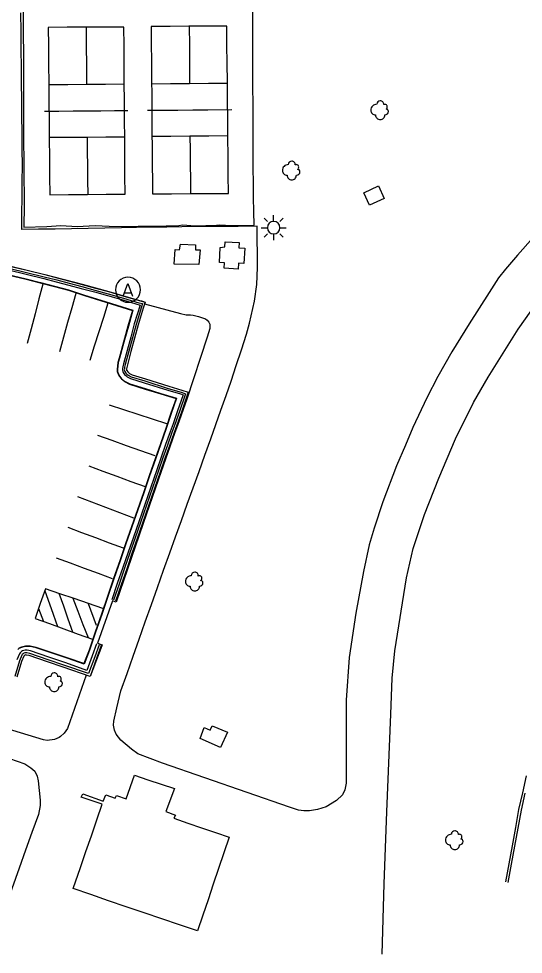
# Model space of a CAD drawing. Header units: feet. Extents: x 3174203 to 3175581, y 1715832 to 1717426.
# Drawn here: x 3174560.9 to 3174693.1, y 1715833.2 to 1716078.7 of the extents above; entities that cross this region are included whole.
import ezdxf

# ---------------------------------------------------------------- set-up
doc = ezdxf.new("R2010")
doc.units = ezdxf.units.FT
doc.header["$MEASUREMENT"] = 0
for name, color, linetype, lineweight in [('BACK_OF_CURB', 5, 'Continuous', 30), ('BOTTOM_OF_CURB', 3, 'Continuous', 30), ('BUILDING', 1, 'Continuous', 30), ('DRAINAGE_PIT', 1, 'Continuous', 30), ('EDGE_OF_GRASS', 62, 'Continuous', 30), ('FOOT_PATH', 2, 'Continuous', 30), ('GUTTER', 30, 'Continuous', 30), ('LIGHT_POLE', 5, 'Continuous', 30), ('MISCE_SYMBOL', 6, 'Continuous', 30), ('SHRUB', 14, 'Continuous', 30), ('TOP_OF_CURB', 1, 'Continuous', 30)]:
    doc.layers.add(name, color=color, linetype=linetype, lineweight=lineweight)
for name, color, linetype, lineweight, true_color in [('FENCE', 201, 'Continuous', 30, 0xe39cff), ('MISCELLANEOUS', 225, 'Continuous', 30, 0x9c5f7c), ('PARKING_PAINT_STRIPE', 254, 'Continuous', 30, 0xffbaf6), ('PAVED_PARKING', 191, 'Continuous', 30, 0xbaa8ff), ('TENNIS_COURT', 254, 'Continuous', 30, 0xceffb5)]:
    doc.layers.add(name, color=color, linetype=linetype, lineweight=lineweight, true_color=true_color)

# ---------------------------------------------------------------- blocks, each defined once
blk = doc.blocks.new('SYM205')
at = {"lineweight": -2}
for p, q in [((-0.25, 0.25), (-0.375, 0.375)), ((0, 0.25), (0, 0.5)), ((0.25, 0.25), (0.375, 0.375)), ((0.25, 0), (0.5, 0)), ((-0.25, -0.25), (-0.375, -0.375)), ((0, -0.25), (0, -0.5)), ((0.25, -0.25), (0.375, -0.375))]:
    blk.add_line(p, q, dxfattribs=at)
at = {"lineweight": -2, "flags": 128}
blk.add_lwpolyline([(-0.5, 0), (-0.25, 0, 1), (0.25, 0, 1), (-0.25, 0)], format="xyb", dxfattribs=at)
blk = doc.blocks.new('SYM205_1')
at = {"layer": 'LIGHT_POLE', "ltscale": 0.25, "xscale": 26.246667, "yscale": 26.246667, "zscale": 26.246667}
blk.add_blockref('SYM205', (0, 0), dxfattribs=at)
blk = doc.blocks.new('SYM003')
at = {"layer": 'LIGHT_POLE', "ltscale": 0.25, "xscale": 0.5, "yscale": 0.5, "zscale": 0.5}
blk.add_blockref('SYM205_1', (0, 0), dxfattribs=at)
blk = doc.blocks.new('SYM213')
at = {"lineweight": -2}
blk.add_line((-0.125, -0.125), (0.125, -0.125), dxfattribs=at)
at = {"lineweight": -2, "flags": 128}
blk.add_lwpolyline([(0, -0.5, 1), (0, 0.5, 1), (0, -0.5)], format="xyb", dxfattribs=at)
blk.add_lwpolyline([(-0.1875, -0.25), (0, 0.25), (0.1875, -0.25)], dxfattribs=at)
blk = doc.blocks.new('SYM213_1')
at = {"layer": 'MISCE_SYMBOL', "ltscale": 0.25, "xscale": 26.246667, "yscale": 26.246667, "zscale": 26.246667}
blk.add_blockref('SYM213', (0, 0), dxfattribs=at)
blk = doc.blocks.new('SYM005')
at = {"layer": 'MISCE_SYMBOL', "ltscale": 0.25, "xscale": 0.5, "yscale": 0.5, "zscale": 0.5}
blk.add_blockref('SYM213_1', (0, 0), dxfattribs=at)
blk = doc.blocks.new('SYM231')
at = {"layer": 'SHRUB', "ltscale": 0.25}
for centre, radius, start, end in [((-3.391965, -0.296476), 6.151557904322032, 89.999957, 180.000043), ((0.298974, 5.855085), 3.69093474259322, 89.999957, 180.000043), ((0.29898, 5.855085), 3.690934742593219, 354.734283, 90.000043), ((5.220229, 3.394459), 2.460623161728813, 342.885514, 120.419776), ((6.45054, 2.164144), 1.230311580864407, 269.999957, 24.295265), ((6.450541, -1.526791), 2.460623161728813, 359.999957, 90.000043), ((-4.622277, -0.296484), 4.921246323457626, 179.999957, 270.000043), ((0.298973, -5.217734), 4.921246323457627, 179.999957, 270.000043), ((0.298981, -5.217734), 4.921246323457626, 269.999957, 4.3e-05), ((5.22023, -1.526796), 3.690934742593219, 269.999957, 4.3e-05)]:
    blk.add_arc(centre, radius, start, end, dxfattribs=at)
blk = doc.blocks.new('SYM006')
at = {"layer": 'SHRUB', "ltscale": 0.25, "xscale": 0.5, "yscale": 0.5, "zscale": 0.5}
blk.add_blockref('SYM231', (0, 0), dxfattribs=at)

msp = doc.modelspace()

# ---------------------------------------------------------------- linework, layer by layer
at = {"layer": 'BACK_OF_CURB'}
for points in [[(3174558.437661, 1716013.803325, 5241.46), (3174563.065003, 1716012.683761, 5241.445), (3174567.713406, 1716011.559101, 5241.392), (3174570.993103, 1716010.696103, 5241.339395), (3174574.262567, 1716009.835799, 5241.288227), (3174577.53729, 1716008.97411, 5241.243757), (3174580.995468, 1716008.026196, 5241.198101), (3174584.456314, 1716007.077551, 5241.159389), (3174588.470707, 1716005.910223, 5241.11589), (3174593.990155, 1716004.309385, 5241.050048), (3174593.53463, 1716002.771326, 5240.981), (3174592.212433, 1715998.328913, 5241.205), (3174591.26659, 1715994.841973, 5241.328), (3174590.317354, 1715991.342521, 5241.41), (3174589.369593, 1715987.848509, 5241.451678), (3174589.195855, 1715987.18001, 5241.461003), (3174589.151024, 1715986.821214, 5241.465), (3174589.141994, 1715986.568258, 5241.467), (3174589.155612, 1715986.493323, 5241.467), (3174589.197251, 1715986.405384, 5241.469), (3174589.444441, 1715986.029069, 5241.476), (3174589.628292, 1715985.836384, 5241.48), (3174589.896007, 1715985.635514, 5241.486), (3174590.591591, 1715985.287578, 5241.502), (3174594.085647, 1715984.204797, 5241.565113), (3174600.263669, 1715982.251283, 5241.681248), (3174603.676825, 1715981.249677, 5241.748541), (3174605.314161, 1715980.67619, 5241.844511), (3174603.532866, 1715975.457848, 5241.877187), (3174602.343699, 1715972.038275, 5241.933289), (3174601.566043, 1715969.897215, 5241.965591), (3174600.394943, 1715966.58718, 5242.014223), (3174599.222366, 1715963.27297, 5242.060274), (3174598.051225, 1715959.962822, 5242.102795), (3174596.484858, 1715955.41872, 5242.160492), (3174594.917087, 1715950.870545, 5242.213746), (3174593.348768, 1715946.320782, 5242.268678), (3174591.960562, 1715942.334487, 5242.319), (3174590.572909, 1715938.349779, 5242.398), (3174589.186196, 1715934.367769, 5242.433), (3174587.736983, 1715930.133093, 5242.445), (3174586.286844, 1715925.895713, 5242.225)], [(3174582.519221, 1715914.214298, 5242.256), (3174581.363923, 1715911.043324, 5242.443702), (3174579.5723, 1715906.138473, 5242.709163), (3174572.540848, 1715908.516243, 5242.69629), (3174568.400581, 1715909.948724, 5242.735985), (3174563.650754, 1715911.563694, 5242.780392), (3174562.946707, 1715911.721563, 5242.784867), (3174562.699062, 1715911.74165, 5242.784945), (3174562.66235, 1715911.732469, 5242.782956), (3174562.509798, 1715911.663098, 5242.78161), (3174562.385536, 1715911.58851, 5242.785), (3174562.232375, 1715911.449216, 5242.793599), (3174562.184169, 1715911.388129, 5242.8), (3174561.612159, 1715910.027454, 5242.897), (3174560.396748, 1715905.961751, 5242.983)]]:
    msp.add_polyline3d(points, dxfattribs=at)
at = {"layer": 'BOTTOM_OF_CURB'}
for points in [[(3174558.176996, 1716012.7731, 5241.03006), (3174562.815114, 1716011.650929, 5241.012), (3174567.453231, 1716010.528758, 5241.027), (3174570.722694, 1716009.668453, 5240.961), (3174573.992158, 1716008.808149, 5240.932), (3174577.261622, 1716007.947844, 5240.861), (3174580.714554, 1716007.001368, 5240.804), (3174584.167486, 1716006.054892, 5240.593), (3174588.173998, 1716004.889855, 5240.498), (3174592.695218, 1716003.562071, 5240.655245), (3174591.190256, 1715998.619615, 5240.855417), (3174590.241019, 1715995.120163, 5241.002), (3174589.291782, 1715991.62071, 5241.128), (3174588.342545, 1715988.121257, 5241.202), (3174588.149996, 1715987.380375, 5241.165), (3174588.09075, 1715986.906211, 5241.156), (3174588.075938, 1715986.491317, 5241.152765), (3174588.135184, 1715986.16533, 5241.153946), (3174588.268488, 1715985.883795, 5241.158805), (3174588.609153, 1715985.365177, 5241.169532), (3174588.920194, 1715985.039189, 5241.18), (3174589.334916, 1715984.728019, 5241.192898), (3174590.193984, 1715984.298308, 5241.212172), (3174593.768185, 1715983.19069, 5241.283429), (3174599.95384, 1715981.234762, 5241.406253), (3174603.286429, 1715980.256799, 5241.471575), (3174604.023689, 1715980.010522, 5241.555971), (3174602.529191, 1715975.806879, 5241.523477), (3174601.342419, 1715972.394193, 5241.554077), (3174600.565741, 1715970.255823, 5241.577063), (3174599.393163, 1715966.941613, 5241.61578), (3174598.220586, 1715963.627402, 5241.655), (3174597.048008, 1715960.313192, 5241.693823), (3174595.480237, 1715955.765017, 5241.75125), (3174593.912465, 1715951.216842, 5241.809342), (3174592.344694, 1715946.668667, 5241.864075), (3174590.957041, 1715942.683958, 5241.90925), (3174589.569388, 1715938.69925, 5241.955593), (3174588.181735, 1715934.714542, 5242.005121), (3174586.731596, 1715930.477162, 5242.061205), (3174585.281457, 1715926.239782, 5242.118)], [(3174581.311215, 1715914.654417, 5242.214), (3174580.155918, 1715911.483444, 5242.267594), (3174578.741755, 1715907.711057, 5242.327528), (3174577.104747, 1715908.297653, 5242.326561), (3174572.961229, 1715909.731259, 5242.347594), (3174568.81771, 1715911.164865, 5242.367878), (3174563.999342, 1715912.803139, 5242.386722), (3174563.140275, 1715912.995768, 5242.389), (3174562.592249, 1715913.040221, 5242.391109), (3174562.236773, 1715912.951315, 5242.396), (3174561.91092, 1715912.803139, 5242.403), (3174561.614689, 1715912.625327, 5242.413), (3174561.288836, 1715912.328975, 5242.426395), (3174561.066664, 1715912.04744, 5242.433516), (3174560.400146, 1715910.461953, 5242.462037)]]:
    msp.add_polyline3d(points, dxfattribs=at)
at = {"layer": 'BUILDING'}
msp.add_polyline3d([(3174577.06735, 1715855.98678, 5243.429), (3174578.49876, 1715860.140157, 5243.428), (3174579.93017, 1715864.293534, 5243.394), (3174581.36158, 1715868.44691, 5243.349), (3174582.79299, 1715872.600287, 5243.442), (3174577.272652, 1715874.425947, 5243.368), (3174577.693032, 1715875.317587, 5243.367756), (3174583.063467, 1715873.361522, 5243.378359), (3174583.741289, 1715875.056778, 5243.377093), (3174586.191876, 1715874.19611, 5243.373832), (3174586.504717, 1715874.848131, 5243.374129), (3174589.059585, 1715873.961382, 5243.396), (3174591.205478, 1715880.177591, 5243.253), (3174594.698868, 1715879.012646, 5243.245), (3174598.192258, 1715877.847701, 5243.235), (3174601.685648, 1715876.682756, 5243.25), (3174599.469691, 1715870.631997, 5243.457), (3174601.972419, 1715869.693086, 5243.353), (3174601.555297, 1715868.88458, 5243.35459), (3174605.186777, 1715867.639219, 5243.380433), (3174608.818257, 1715866.393858, 5243.405024), (3174612.449737, 1715865.148497, 5243.425), (3174616.081217, 1715863.903136, 5243.445672), (3174614.687198, 1715859.81019, 5243.475818), (3174613.293179, 1715855.717244, 5243.510147), (3174611.89916, 1715851.624298, 5243.542484), (3174610.505141, 1715847.531353, 5243.571188), (3174609.111121, 1715843.438407, 5243.596), (3174607.717102, 1715839.345461, 5243.628), (3174603.061033, 1715840.930572, 5244.193), (3174598.404965, 1715842.515682, 5244.113), (3174593.748896, 1715844.100793, 5244.024899), (3174589.092827, 1715845.685904, 5243.941734), (3174584.436758, 1715847.271015, 5243.865899), (3174579.780689, 1715848.856125, 5243.795), (3174575.12462, 1715850.441236, 5243.716)], close=True, dxfattribs=at)
at = {"layer": 'DRAINAGE_PIT'}
msp.add_3dface([(3174651.325417, 1716033.019582, 5237.791906), (3174655.196866, 1716034.817076, 5237.791906), (3174656.718199, 1716031.540425, 5237.791906), (3174652.84675, 1716029.74293, 5237.791906)], dxfattribs=at)
at = {"layer": 'EDGE_OF_GRASS'}
msp.add_polyline3d([(3174693.560261, 1715875.448941, 5241.342631), (3174692.564041, 1715871.052958, 5241.33576), (3174691.710473, 1715866.315506, 5241.324581), (3174690.854335, 1715861.563797, 5241.308741), (3174689.998198, 1715856.812089, 5241.296), (3174689.142061, 1715852.060381, 5241.285)], dxfattribs=at)
at = {"layer": 'FENCE'}
for points in [[(3174561.97537, 1716082.810362, 5242.24425), (3174562.018416, 1716078.508379, 5242.20225), (3174562.061461, 1716074.206396, 5242.159), (3174562.104507, 1716069.904413, 5242.114754), (3174562.108344, 1716065.19572, 5242.071313), (3174562.112181, 1716060.487027, 5242.03225), (3174562.116019, 1716055.778334, 5241.992), (3174562.119856, 1716051.069642, 5241.951), (3174562.123694, 1716046.360949, 5241.909942), (3174562.192327, 1716041.681494, 5241.872), (3174562.26096, 1716037.00204, 5241.836154), (3174562.329594, 1716032.322585, 5241.799123), (3174562.273387, 1716028.669088, 5241.768883), (3174562.217181, 1716025.015591, 5241.73447), (3174562.242719, 1716024.036228, 5241.723), (3174568.280868, 1716024.210811, 5241.633), (3174571.960473, 1716024.434361, 5241.613), (3174576.238293, 1716024.211276, 5241.603753), (3174580.886215, 1716024.434826, 5241.592533), (3174584.580717, 1716024.300696, 5241.57759), (3174588.275219, 1716024.166566, 5241.561048), (3174592.218783, 1716024.224317, 5241.538766), (3174596.162348, 1716024.282067, 5241.514848), (3174599.506766, 1716024.349132, 5241.495216), (3174602.851184, 1716024.416197, 5241.474744), (3174603.839719, 1716024.573025, 5241.469689), (3174607.111323, 1716024.382018, 5241.460441), (3174612.717985, 1716024.559794, 5241.44397), (3174613.535202, 1716024.627924, 5241.437741), (3174616.701918, 1716024.449084, 5241.41), (3174622.586573, 1716024.492197, 5241.428), (3174622.523881, 1716028.152521, 5241.448), (3174622.461188, 1716031.812845, 5241.490109), (3174622.398496, 1716035.47317, 5241.530833), (3174622.380262, 1716039.667414, 5241.570317), (3174622.362029, 1716043.861658, 5241.608516), (3174622.343795, 1716048.055903, 5241.646), (3174622.325562, 1716052.250147, 5241.684063), (3174622.307328, 1716056.444392, 5241.72475), (3174622.289095, 1716060.638636, 5241.767621), (3174622.27637, 1716064.82009, 5241.805767), (3174622.263645, 1716069.001543, 5241.839), (3174622.250921, 1716073.182997, 5241.869293), (3174622.2413, 1716077.602815, 5241.906), (3174622.231678, 1716082.022634, 5241.943554)], [(3174693.926204, 1715880.00261, 5241.229419), (3174692.926783, 1715875.5925, 5241.231639), (3174691.927362, 1715871.18239, 5241.234459), (3174691.071225, 1715866.430682, 5241.241), (3174690.215088, 1715861.678974, 5241.247381), (3174689.358951, 1715856.927265, 5241.250425), (3174688.502813, 1715852.175557, 5241.25)]]:
    msp.add_polyline3d(points, dxfattribs=at)
at = {"layer": 'FOOT_PATH'}
for points in [[(3174586.624292, 1715897.857223, 5242.968927), (3174587.687315, 1715902.358912, 5242.877832), (3174589.283483, 1715906.877332, 5242.702), (3174590.879652, 1715911.395751, 5242.499), (3174592.47582, 1715915.914171, 5242.414), (3174594.071989, 1715920.432591, 5242.409), (3174595.668157, 1715924.95101, 5242.522), (3174597.264325, 1715929.46943, 5242.593), (3174598.860494, 1715933.987849, 5242.535), (3174600.456662, 1715938.506269, 5242.468783), (3174601.99724, 1715942.782816, 5242.409709), (3174603.537819, 1715947.059364, 5242.351965), (3174605.078397, 1715951.335912, 5242.296288), (3174606.618976, 1715955.612459, 5242.236109), (3174608.159554, 1715959.889007, 5242.175375), (3174609.700133, 1715964.165554, 5242.11875), (3174611.240711, 1715968.442102, 5242.059014), (3174612.573391, 1715972.229812, 5242.006), (3174613.906071, 1715976.017522, 5241.996), (3174615.238751, 1715979.805232, 5241.873), (3174616.571431, 1715983.592941, 5241.673), (3174617.909695, 1715987.71589, 5241.512854), (3174619.247959, 1715991.838839, 5241.348601), (3174620.586222, 1715995.961788, 5241.183), (3174621.35529, 1715998.775668, 5241.054), (3174622.710934, 1716004.617781, 5241.118), (3174623.310545, 1716008.973284, 5241.172123), (3174623.466966, 1716013.433111, 5241.22298), (3174623.437365, 1716017.047347, 5241.262902), (3174623.407765, 1716020.661584, 5241.299694), (3174623.378165, 1716024.27582, 5241.341), (3174618.375503, 1716024.214344, 5241.412), (3174613.465329, 1716024.178948, 5241.418), (3174608.555154, 1716024.143553, 5241.43378), (3174603.64498, 1716024.108158, 5241.453768), (3174599.683958, 1716024.031778, 5241.472965), (3174595.722936, 1716023.955398, 5241.4885), (3174591.761914, 1716023.879019, 5241.506038), (3174587.800892, 1716023.802639, 5241.528154), (3174583.450923, 1716023.728898, 5241.5545), (3174579.100954, 1716023.655158, 5241.582), (3174574.750986, 1716023.581417, 5241.608845), (3174570.401017, 1716023.507677, 5241.635156), (3174566.051049, 1716023.433936, 5241.65933), (3174561.70108, 1716023.360196, 5241.686859), (3174561.743211, 1716027.565734, 5241.715877), (3174561.785342, 1716031.771273, 5241.745507), (3174561.827474, 1716035.976811, 5241.778515), (3174561.869605, 1716040.182349, 5241.815), (3174561.824747, 1716044.502856, 5241.856), (3174561.779889, 1716048.823364, 5241.893), (3174561.735031, 1716053.143871, 5241.92875), (3174561.690173, 1716057.464378, 5241.96025), (3174561.645316, 1716061.784885, 5241.995937), (3174561.600458, 1716066.105392, 5242.035536), (3174561.5556, 1716070.425899, 5242.075859), (3174561.506812, 1716075.320513, 5242.123633), (3174561.458023, 1716080.215128, 5242.174499)], [(3174695.705795, 1716021.246959, 5239.249044), (3174691.623374, 1716016.66368, 5239.386872), (3174688.497061, 1716013.009961, 5239.493426), (3174686.682652, 1716010.695633, 5239.552923), (3174684.187839, 1716006.883797, 5239.643506), (3174678.926052, 1715998.624819, 5239.827993), (3174674.451689, 1715991.30391, 5239.986), (3174670.73215, 1715984.814713, 5240.11837), (3174667.829095, 1715979.187718, 5240.228871), (3174664.200276, 1715971.473288, 5240.371062), (3174662.24766, 1715966.814141, 5240.452), (3174659.934288, 1715961.41404, 5240.521), (3174656.350829, 1715951.92983, 5240.709), (3174654.082817, 1715944.986843, 5240.841), (3174652.775875, 1715940.675838, 5240.971), (3174651.278987, 1715933.687472, 5241.172), (3174649.237777, 1715922.75397, 5241.434), (3174647.491408, 1715911.080223, 5241.659), (3174646.7621, 1715899.877991, 5241.832), (3174646.734534, 1715878.107776, 5242.188), (3174646.415582, 1715876.3429, 5242.227), (3174645.741936, 1715875.005033, 5242.276), (3174644.145143, 1715873.567326, 5242.366), (3174641.510436, 1715871.890001, 5242.529), (3174639.195088, 1715871.171147, 5242.652), (3174637.119258, 1715870.851656, 5242.815), (3174635.602306, 1715870.851656, 5242.988), (3174634.245032, 1715871.011402, 5243.023), (3174631.849844, 1715871.810128, 5243.174), (3174598.556729, 1715883.391659, 5243.133), (3174592.099701, 1715885.787838, 5243.166297), (3174590.423069, 1715886.985927, 5243.178), (3174587.628683, 1715889.382106, 5243.171), (3174586.431089, 1715890.979559, 5243.146), (3174586.031891, 1715892.017903, 5243.110151), (3174585.712532, 1715893.295865, 5243.072105), (3174585.792372, 1715894.334209, 5243.044), (3174586.624292, 1715897.857223, 5242.968927)], [(3174558.452872, 1716013.863443, 5241.462), (3174567.728588, 1716011.619226, 5241.389), (3174577.553377, 1716009.033998, 5241.215), (3174584.473169, 1716007.137227, 5241.154795), (3174592.51976, 1716004.797394, 5241.083331), (3174593.055442, 1716004.639039, 5241.077204), (3174593.552503, 1716004.495557, 5241.072197), (3174594.021235, 1716004.348373, 5241.067099), (3174593.894632, 1716003.91565, 5241.067314), (3174603.255625, 1716001.385577, 5241.077481), (3174604.819829, 1716001.020445, 5241.079361), (3174605.914773, 1716001.020445, 5241.080773), (3174606.618665, 1716000.916122, 5241.084922), (3174608.026449, 1716000.55099, 5241.094341), (3174609.825284, 1715999.95113, 5241.110886), (3174610.268475, 1715999.612079, 5241.119422), (3174610.711666, 1715999.090462, 5241.131359), (3174610.946297, 1715998.516683, 5241.148712), (3174610.998437, 1715998.073308, 5241.162409), (3174610.946297, 1715997.447368, 5241.190703), (3174610.242405, 1715995.10009, 5241.306), (3174604.942143, 1715978.887093, 5241.846), (3174602.536601, 1715971.969705, 5241.94), (3174601.758757, 1715969.828127, 5241.964565), (3174598.244501, 1715959.895321, 5242.090313), (3174593.542208, 1715946.25376, 5242.264), (3174589.379711, 1715934.300962, 5242.449), (3174586.39794, 1715925.592286, 5242.225), (3174585.445736, 1715925.92016, 5242.144), (3174581.550122, 1715914.866068, 5242.207), (3174582.751473, 1715914.418435, 5242.277), (3174582.644767, 1715914.168557, 5242.292), (3174579.604408, 1715906.09479, 5242.708928), (3174578.5382, 1715906.477142, 5242.707326), (3174573.667748, 1715892.47778, 5243.158698), (3174572.800918, 1715891.199818, 5243.205), (3174571.842843, 1715890.378271, 5243.235), (3174571.477862, 1715890.104422, 5243.24), (3174570.246051, 1715889.556724, 5243.246846), (3174568.3299, 1715889.282875, 5243.260832), (3174567.371825, 1715889.465441, 5243.27), (3174552.076864, 1715894.105484, 5243.264)], [(3174656.168396, 1715833.204566, 5242.605691), (3174656.697817, 1715851.683097, 5242.328866), (3174657.39049, 1715870.558605, 5242.050076), (3174658.422436, 1715896.209084, 5241.673), (3174658.794531, 1715905.619554, 5241.528), (3174659.508955, 1715912.846159, 5241.37), (3174662.525411, 1715931.984752, 5240.964784), (3174664.301548, 1715939.672947, 5240.803215), (3174667.238623, 1715948.646644, 5240.611), (3174670.969502, 1715958.09682, 5240.411734), (3174675.375824, 1715968.490738, 5240.194784), (3174680.138649, 1715977.974948, 5239.992), (3174683.968754, 1715984.676859, 5239.89), (3174691.770714, 1715997.201463, 5239.542), (3174696.73199, 1716004.150122, 5239.346504)], [(3174558.434109, 1715884.537357, 5243.311719), (3174562.483117, 1715883.190933, 5243.273257), (3174564.034287, 1715882.163999, 5243.260135), (3174565.075461, 1715881.247909, 5243.250938), (3174565.714177, 1715879.969947, 5243.245152), (3174565.987913, 1715878.737626, 5243.243208), (3174566.509722, 1715873.68283, 5243.239), (3174566.509722, 1715872.245122, 5243.238), (3174566.030684, 1715869.848944, 5243.233021), (3174564.355716, 1715865.166203, 5243.229), (3174562.680748, 1715860.483462, 5243.225), (3174561.005779, 1715855.800721, 5243.22), (3174557.655842, 1715846.435239, 5243.212)]]:
    msp.add_polyline3d(points, dxfattribs=at)
at = {"layer": 'GUTTER'}
msp.add_polyline3d([(3174558.058509, 1716011.580773, 5241.048672), (3174562.860315, 1716010.413884, 5241.002), (3174566.556094, 1716009.454442, 5240.95933), (3174570.251873, 1716008.495001, 5240.907265), (3174573.947653, 1716007.535559, 5240.852717), (3174578.158966, 1716006.198803, 5240.779091), (3174582.370279, 1716004.862047, 5240.704), (3174586.581592, 1716003.525291, 5240.639), (3174590.792905, 1716002.188535, 5240.678), (3174589.622719, 1715998.005564, 5240.834), (3174588.452533, 1715993.822593, 5240.962181), (3174587.282347, 1715989.639622, 5241.086079), (3174586.971306, 1715988.446802, 5241.117705), (3174586.841705, 1715987.513291, 5241.140714), (3174586.789865, 1715986.761297, 5241.156), (3174586.789865, 1715986.164887, 5241.169), (3174587.015046, 1715985.425857, 5241.186), (3174587.403848, 1715984.855379, 5241.201276), (3174587.87041, 1715984.233038, 5241.221866), (3174588.648014, 1715983.558836, 5241.253898), (3174589.969941, 1715982.884634, 5241.304762), (3174594.060867, 1715981.627797, 5241.33058), (3174598.151794, 1715980.370961, 5241.424066), (3174602.24272, 1715979.114125, 5241.474), (3174600.872598, 1715975.126851, 5241.506), (3174599.502476, 1715971.139576, 5241.565838), (3174598.132354, 1715967.152302, 5241.618274), (3174596.762232, 1715963.165028, 5241.669286), (3174595.210263, 1715958.713294, 5241.721964), (3174593.658295, 1715954.26156, 5241.776887), (3174592.106327, 1715949.809827, 5241.831168), (3174590.554359, 1715945.358093, 5241.884704), (3174589.002391, 1715940.906359, 5241.934145), (3174587.450423, 1715936.454625, 5241.981538), (3174585.848174, 1715931.763308, 5242.035), (3174584.245925, 1715927.071991, 5242.084844), (3174582.643676, 1715922.380673, 5242.130351), (3174581.041427, 1715917.689356, 5242.171829), (3174579.439178, 1715912.998039, 5242.209737), (3174578.013165, 1715909.364072, 5242.239017), (3174573.814103, 1715910.790269, 5242.272053), (3174569.615041, 1715912.216466, 5242.304816), (3174565.415979, 1715913.642664, 5242.342292), (3174563.876971, 1715913.963558, 5242.3561), (3174562.652245, 1715913.963558, 5242.370515), (3174561.60896, 1715913.691284, 5242.387), (3174560.928556, 1715913.41901, 5242.4), (3174560.611034, 1715913.146736, 5242.408)], dxfattribs=at)
at = {"layer": 'MISCELLANEOUS'}
for points in [[(3174567.61954, 1716054.412111, 5241.985), (3174571.37239, 1716054.446176, 5241.956926), (3174575.125239, 1716054.480241, 5241.929501), (3174578.878089, 1716054.514305, 5241.905559), (3174582.428585, 1716054.54979, 5241.886368), (3174585.979081, 1716054.585274, 5241.867711), (3174589.529577, 1716054.620758, 5241.854)], [(3174594.662588, 1716054.689453, 5241.851), (3174598.609411, 1716054.709945, 5241.824226), (3174602.556234, 1716054.730437, 5241.801191), (3174606.503058, 1716054.750929, 5241.781848), (3174610.449881, 1716054.771421, 5241.76618), (3174616.772572, 1716054.849431, 5241.747)]]:
    msp.add_polyline3d(points, dxfattribs=at)
for points in [[(3174607.183944, 1716018.007135, 5241.331022), (3174608.450205, 1716018.007135, 5241.330952), (3174608.122467, 1716014.162071, 5241.306), (3174601.657088, 1716014.296202, 5241.308), (3174601.865649, 1716018.171072, 5241.351), (3174603.057423, 1716018.081652, 5241.352373), (3174603.251087, 1716019.571987, 5241.352849), (3174607.249917, 1716019.37216, 5241.3351)], [(3174614.957947, 1716018.821696, 5241.336555), (3174614.987742, 1716020.155546, 5241.337694), (3174618.689692, 1716019.946899, 5241.32555), (3174618.59286, 1716018.579517, 5241.322), (3174620.201757, 1716018.475193, 5241.318219), (3174619.874018, 1716014.481096, 5241.304329), (3174618.503477, 1716014.555613, 5241.303071), (3174618.439233, 1716013.015911, 5241.302776), (3174614.763353, 1716013.224558, 5241.317616), (3174614.85646, 1716014.666457, 5241.321879), (3174613.515713, 1716014.711167, 5241.323993), (3174613.704721, 1716018.702469, 5241.333693)], [(3174611.075691, 1715892.017262, 5243.132938), (3174611.571023, 1715893.138739, 5243.13032), (3174615.637954, 1715891.469564, 5243.068), (3174613.744416, 1715887.461172, 5243.043), (3174608.416544, 1715889.82647, 5243.071), (3174609.520379, 1715892.730418, 5243.132)]]:
    msp.add_polyline3d(points, close=True, dxfattribs=at)
at = {"layer": 'PARKING_PAINT_STRIPE', "extrusion": (-0.9676657972496558, 0.2522358119561697, 1.6e-15), "elevation": -2639081.172267, "flags": 128}
msp.add_lwpolyline([(-2461262.837109, 5240.977), (-2461258.792779, 5241.129), (-2461254.74845, 5241.263), (-2461250.70412, 5241.365), (-2461246.659791, 5241.435)], dxfattribs=at)
at = {"layer": 'PARKING_PAINT_STRIPE', "extrusion": (-0.9621804386528546, 0.2724129282427594, 7.24235044e-08), "elevation": -2587052.423557, "flags": 128}
msp.add_lwpolyline([(-2515903.521926, 5241.023363), (-2515899.533049, 5241.15279), (-2515895.544172, 5241.277931), (-2515891.555295, 5241.402295), (-2515887.566418, 5241.522363)], dxfattribs=at)
at = {"layer": 'PARKING_PAINT_STRIPE', "extrusion": (-0.9538196970426458, 0.3003797355573001, 4.40746681e-08), "elevation": -2512528.143484, "flags": 128}
msp.add_lwpolyline([(-2590339.253172, 5240.785739), (-2590335.308858, 5240.9228), (-2590331.364545, 5241.056367), (-2590327.420231, 5241.1893), (-2590323.475918, 5241.318739)], dxfattribs=at)
at = {"layer": 'PARKING_PAINT_STRIPE', "extrusion": (-0.3139114449721859, -0.949452265632914, 3.37016475e-08), "elevation": -2625777.082462, "flags": 128}
msp.add_lwpolyline([(2475451.592527, 5241.511493), (2475455.54029, 5241.534296), (2475459.488054, 5241.56012), (2475463.435818, 5241.589368), (2475467.383582, 5241.619493)], dxfattribs=at)
at = {"layer": 'PARKING_PAINT_STRIPE', "extrusion": (-0.3343019396641424, -0.9424660275770111, 2.87618514e-08), "elevation": -2678511.631981, "flags": 128}
msp.add_lwpolyline([(2418283.345223, 5241.620039), (2418287.342317, 5241.643164), (2418291.339412, 5241.671039), (2418295.336506, 5241.699539), (2418299.333601, 5241.725039)], dxfattribs=at)
at = {"layer": 'PARKING_PAINT_STRIPE', "extrusion": (0.344359266502541, 0.9388379495811994, 3.48412053e-08), "elevation": 2704205.412006, "flags": 128}
msp.add_lwpolyline([(-2389508.272298, 5241.609782), (-2389512.202526, 5241.628129), (-2389516.132753, 5241.647127), (-2389520.062981, 5241.669691), (-2389523.993208, 5241.695782)], dxfattribs=at)
at = {"layer": 'PARKING_PAINT_STRIPE', "extrusion": (-0.358858804499878, -0.9333918568494789, 5.555322e-09), "elevation": -2740881.488706, "flags": 128}
msp.add_lwpolyline([(2347354.516054, 5241.865226), (2347350.577857, 5241.846226), (2347346.63966, 5241.829524), (2347342.701464, 5241.813526), (2347338.763267, 5241.801226)], dxfattribs=at)
at = {"layer": 'PARKING_PAINT_STRIPE', "extrusion": (-0.3489242558801691, -0.937150928964202, 6.25783149e-08), "elevation": -2715785.415044, "flags": 128}
msp.add_lwpolyline([(2376335.395657, 5242.119949), (2376331.522188, 5242.106949), (2376327.648719, 5242.092902), (2376323.77525, 5242.083137), (2376319.901781, 5242.077949)], dxfattribs=at)
at = {"layer": 'PARKING_PAINT_STRIPE', "extrusion": (-0.3437427491470531, -0.9390638542766016, 1.00867384e-08), "elevation": -2702610.231776, "flags": 128}
msp.add_lwpolyline([(2391299.357114, 5242.070261), (2391295.449645, 5242.055261), (2391291.542176, 5242.040761), (2391287.634707, 5242.030464), (2391283.727237, 5242.024261)], dxfattribs=at)
at = {"layer": 'PARKING_PAINT_STRIPE', "extrusion": (-0.9430086884466726, -0.332768107717776, 1.297787444e-07), "elevation": -3564651.275118, "flags": 128}
msp.add_lwpolyline([(-561740.678964, 5242.608616), (-561735.691849, 5242.661241), (-561730.704734, 5242.717616)], dxfattribs=at)
at = {"layer": 'PARKING_PAINT_STRIPE', "extrusion": (-0.9436726650165589, -0.3308804939861504, 1.620019947e-07), "elevation": -3563523.400664, "flags": 128}
msp.add_lwpolyline([(-568859.724407, 5242.831298), (-568863.3029, 5242.788798), (-568866.881392, 5242.741298), (-568870.459885, 5242.692298)], dxfattribs=at)
at = {"layer": 'PARKING_PAINT_STRIPE', "extrusion": (-0.9336661894344125, -0.3581444494991004, 9.95445401e-08), "elevation": -3578543.022763, "flags": 128}
msp.add_lwpolyline([(-465146.263114, 5242.492224), (-465142.566118, 5242.522221), (-465138.869121, 5242.548907), (-465135.172125, 5242.572224)], dxfattribs=at)
at = {"layer": 'PARKING_PAINT_STRIPE', "extrusion": (-0.0051842738926779, 0.0132201538848427, 0.9998991703344227), "elevation": 11468.665702, "flags": 128}
msp.add_lwpolyline([(3174550.58894, 1715922.259824), (3174551.925944, 1715918.850741)], dxfattribs=at)
at = {"layer": 'PARKING_PAINT_STRIPE', "extrusion": (-0.0015170748227523, 0.0041452515695767, 0.9999902576392468), "elevation": 7538.985918, "flags": 128}
msp.add_lwpolyline([(3174583.388629, 1715908.780546), (3174585.490869, 1715903.036445)], dxfattribs=at)
at = {"layer": 'PARKING_PAINT_STRIPE'}
msp.add_polyline3d([(3174582.942837, 1715923.972624, 5242.125), (3174579.187316, 1715925.255576, 5242.128286), (3174575.431795, 1715926.538528, 5242.12787), (3174571.676275, 1715927.82148, 5242.124), (3174567.920754, 1715929.104432, 5242.131), (3174566.538575, 1715925.217802, 5242.205), (3174565.156395, 1715921.331172, 5242.305), (3174568.920728, 1715919.969146, 5242.266), (3174572.68506, 1715918.607119, 5242.238194), (3174576.449393, 1715917.245093, 5242.214632), (3174580.213726, 1715915.883067, 5242.196)], dxfattribs=at)
at = {"layer": 'PAVED_PARKING'}
msp.add_polyline3d([(3174558.034895, 1716011.483601, 5241.048672), (3174562.835943, 1716010.316896, 5241.002), (3174566.530967, 1716009.357651, 5240.95933), (3174570.226746, 1716008.398209, 5240.907265), (3174573.919942, 1716007.439438, 5240.852717), (3174578.128711, 1716006.10349, 5240.779091), (3174582.340025, 1716004.766734, 5240.704), (3174586.551338, 1716003.429978, 5240.639), (3174590.670578, 1716002.122448, 5240.678), (3174589.526417, 1715998.032505, 5240.834), (3174588.356231, 1715993.849534, 5240.962181), (3174587.185806, 1715989.66571, 5241.086079), (3174586.873062, 1715988.466361, 5241.117705), (3174586.742179, 1715987.523618, 5241.140714), (3174586.689865, 1715986.764739, 5241.156), (3174586.689865, 1715986.14999, 5241.169), (3174586.92383, 1715985.382133, 5241.186), (3174587.322484, 1715984.797198, 5241.201276), (3174587.796817, 1715984.164492, 5241.221866), (3174588.591718, 1715983.475293, 5241.253898), (3174589.932257, 1715982.791598, 5241.304762), (3174594.0315, 1715981.532207, 5241.336167), (3174598.122426, 1715980.275371, 5241.424066), (3174602.114563, 1715979.048885, 5241.474), (3174600.778026, 1715975.159348, 5241.506), (3174599.407903, 1715971.172074, 5241.565838), (3174598.037781, 1715967.184799, 5241.618274), (3174596.667732, 1715963.197736, 5241.669286), (3174595.115837, 1715958.746213, 5241.721964), (3174593.563869, 1715954.294479, 5241.776887), (3174592.011901, 1715949.842746, 5241.831168), (3174590.459933, 1715945.391012, 5241.884704), (3174588.907965, 1715940.939278, 5241.934145), (3174587.355892, 1715936.487245, 5241.981538), (3174585.753541, 1715931.795628, 5242.035), (3174584.151292, 1715927.104311, 5242.084844), (3174582.549043, 1715922.412994, 5242.130351), (3174580.946794, 1715917.721676, 5242.171829), (3174579.345269, 1715913.032481, 5242.209737), (3174577.954944, 1715909.489457, 5242.239017), (3174573.846263, 1715910.884957, 5242.272053), (3174569.647202, 1715912.311154, 5242.304816), (3174565.442363, 1715913.739313, 5242.342292), (3174563.887286, 1715914.063558, 5242.3561), (3174562.639411, 1715914.063558, 5242.370515), (3174561.577635, 1715913.786458, 5242.387), (3174560.876031, 1715913.505701, 5242.4)], dxfattribs=at)
at = {"layer": 'TENNIS_COURT', "extrusion": (0.9999828173018812, 0.0058621754475143, 1.215090583e-07), "elevation": 3184583.955724, "flags": 128}
msp.add_lwpolyline([(1697437.027131, 5241.698044), (1697432.042942, 5241.651568), (1697427.058754, 5241.608255), (1697422.074565, 5241.568044)], dxfattribs=at)
at = {"layer": 'TENNIS_COURT', "extrusion": (-0.9999858491311389, -0.0053199189294848, 2.430267633e-07), "elevation": -3183690.054798, "flags": 128}
msp.add_lwpolyline([(-1699163.773732, 5242.724722), (-1699158.776613, 5242.686722), (-1699153.779494, 5242.647722), (-1699148.782375, 5242.603722)], dxfattribs=at)
at = {"layer": 'TENNIS_COURT', "extrusion": (0.0073352128908422, -0.9999730969640342, 6.32656707e-08), "elevation": -1692729.120319, "flags": 128}
msp.add_lwpolyline([(3187071.044352, 5242.102092), (3187075.990566, 5242.078092), (3187080.93678, 5242.052092), (3187085.882994, 5242.030092), (3187090.829208, 5242.011092)], dxfattribs=at)
at = {"layer": 'TENNIS_COURT', "extrusion": (-0.0106593314267551, 0.9999431877129303, 1.953711284e-07), "elevation": 1682125.044582, "flags": 128}
msp.add_lwpolyline([(-3192707.438597, 5241.557361), (-3192712.402587, 5241.528361), (-3192717.366576, 5241.503361), (-3192722.330565, 5241.477236), (-3192727.294555, 5241.448361)], dxfattribs=at)
at = {"layer": 'TENNIS_COURT', "extrusion": (0.0056690339966272, -0.9999839308976609, 8.47696887e-08), "elevation": -1698023.266873, "flags": 128}
msp.add_lwpolyline([(3184246.219744, 5242.014941), (3184251.158928, 5241.994941), (3184256.098111, 5241.973441), (3184261.037294, 5241.948941), (3184265.976477, 5241.922941)], dxfattribs=at)
at = {"layer": 'TENNIS_COURT', "extrusion": (-0.9999364004610024, -0.0112780775441584, 4.17024573e-08), "elevation": -3193730.63245, "flags": 128}
msp.add_lwpolyline([(-1680135.351999, 5241.968186), (-1680131.591526, 5241.925686), (-1680127.831053, 5241.887561), (-1680124.070579, 5241.852186), (-1680120.310106, 5241.816186)], dxfattribs=at)
at = {"layer": 'TENNIS_COURT', "extrusion": (0.0094806869753301, -0.9999550572773108, 7.76367486e-08), "elevation": -1685873.379799, "flags": 128}
msp.add_lwpolyline([(3190722.466651, 5241.884886), (3190727.439719, 5241.86313), (3190732.412787, 5241.841926), (3190737.385855, 5241.823783), (3190742.358923, 5241.808886)], dxfattribs=at)
at = {"layer": 'TENNIS_COURT', "extrusion": (-0.9999315420660801, -0.0117009051508792, 3.63354273e-08), "elevation": -3194467.730082, "flags": 128}
msp.add_lwpolyline([(-1678784.709605, 5241.810072), (-1678780.925308, 5241.773322), (-1678777.141012, 5241.733385), (-1678773.356715, 5241.697822), (-1678769.572419, 5241.667072)], dxfattribs=at)
at = {"layer": 'TENNIS_COURT'}
for points in [[(3174568.637376, 1716076.42054, 5242.144), (3174568.681834, 1716071.541045, 5242.091), (3174568.726293, 1716066.661551, 5242.04115), (3174568.770752, 1716061.782056, 5241.995572), (3174568.815211, 1716056.902562, 5241.953803), (3174568.859669, 1716052.023068, 5241.911875), (3174568.904128, 1716047.143573, 5241.871529), (3174568.948587, 1716042.264079, 5241.827115), (3174568.993046, 1716037.384584, 5241.77854), (3174569.037505, 1716032.50509, 5241.726), (3174573.968822, 1716032.550629, 5241.693), (3174578.90014, 1716032.596169, 5241.683), (3174583.831458, 1716032.641709, 5241.654), (3174588.762775, 1716032.687248, 5241.632), (3174588.728332, 1716037.55314, 5241.68), (3174588.693889, 1716042.419031, 5241.731078), (3174588.659445, 1716047.284922, 5241.77785), (3174588.625002, 1716052.150813, 5241.820625), (3174588.590559, 1716057.016705, 5241.8625), (3174588.556116, 1716061.882596, 5241.903709), (3174588.521672, 1716066.748487, 5241.940972), (3174588.487229, 1716071.614378, 5241.974084), (3174588.452786, 1716076.480269, 5242.003112), (3174583.498933, 1716076.465337, 5242.03311), (3174578.545081, 1716076.450405, 5242.067108), (3174573.591228, 1716076.435472, 5242.106)], [(3174595.611332, 1716076.688501, 5241.988), (3174595.645957, 1716072.103771, 5241.961), (3174595.680581, 1716067.519041, 5241.913964), (3174595.715205, 1716062.934312, 5241.873096), (3174595.74983, 1716058.349582, 5241.833513), (3174595.784454, 1716053.764852, 5241.795434), (3174595.819078, 1716049.180123, 5241.755351), (3174595.853703, 1716044.595393, 5241.713541), (3174595.888327, 1716040.010663, 5241.664674), (3174595.938372, 1716036.386938, 5241.625), (3174595.988418, 1716032.763212, 5241.598), (3174600.96012, 1716032.787255, 5241.572), (3174605.931823, 1716032.811299, 5241.548), (3174610.903526, 1716032.835342, 5241.513), (3174615.875229, 1716032.859385, 5241.498), (3174615.825533, 1716037.734992, 5241.535), (3174615.775837, 1716042.610599, 5241.590682), (3174615.726141, 1716047.486206, 5241.644994), (3174615.676445, 1716052.361813, 5241.691483), (3174615.626749, 1716057.23742, 5241.736127), (3174615.577053, 1716062.113027, 5241.775825), (3174615.52274, 1716066.980503, 5241.817288), (3174615.468428, 1716071.847979, 5241.86308), (3174615.414115, 1716076.715455, 5241.913), (3174610.463419, 1716076.708716, 5241.94), (3174605.512724, 1716076.701978, 5241.96), (3174600.562028, 1716076.695239, 5241.971)]]:
    msp.add_polyline3d(points, close=True, dxfattribs=at)
at = {"layer": 'TOP_OF_CURB'}
for points in [[(3174558.296816, 1716013.246662, 5241.4), (3174562.92998, 1716012.125689, 5241.407), (3174567.572825, 1716011.002374, 5241.357), (3174570.846993, 1716010.140832, 5241.302079), (3174574.116456, 1716009.280527, 5241.250882), (3174577.388338, 1716008.419586, 5241.203465), (3174580.843681, 1716007.472449, 5241.157829), (3174584.300251, 1716006.524976, 5241.115632), (3174588.310386, 1716005.358886, 5241.067159), (3174592.356352, 1716004.182377, 5241.023007), (3174593.302499, 1716003.925174, 5241.044809), (3174591.660118, 1715998.485989, 5241.227), (3174590.712442, 1715994.992288, 5241.353), (3174589.763205, 1715991.492835, 5241.45), (3174588.814647, 1715987.995884, 5241.513), (3174588.630744, 1715987.288274, 5241.496811), (3174588.578124, 1715986.867141, 5241.490661), (3174588.56597, 1715986.526685, 5241.486786), (3174588.604243, 1715986.316098, 5241.488405), (3174588.695411, 1715986.123553, 5241.493), (3174588.993108, 1715985.670347, 5241.506), (3174589.245684, 1715985.405635, 5241.513071), (3174589.592832, 1715985.145166, 5241.523708), (3174590.376751, 1715984.753044, 5241.537823), (3174593.914112, 1715983.656843, 5241.587484), (3174600.096259, 1715981.702025, 5241.670328), (3174603.465882, 1715980.713193, 5241.714679), (3174604.610876, 1715980.300914, 5241.827936), (3174602.990548, 1715975.64644, 5241.804778), (3174601.802676, 1715972.230588, 5241.857798), (3174601.025548, 1715970.090982, 5241.888676), (3174599.85365, 1715966.778691, 5241.931658), (3174598.681072, 1715963.464481, 5241.970502), (3174597.509155, 1715960.152138, 5242.010392), (3174595.942029, 1715955.605835, 5242.065742), (3174594.374258, 1715951.05766, 5242.124177), (3174592.806235, 1715946.508755, 5242.186216), (3174591.418328, 1715942.523318, 5242.242027), (3174590.030675, 1715938.538609, 5242.302), (3174588.643454, 1715934.555141, 5242.358), (3174587.19374, 1715930.319004, 5242.359), (3174585.743601, 1715926.081625, 5242.174)], [(3174581.968307, 1715914.415015, 5242.256), (3174580.81301, 1715911.244042, 5242.443702), (3174579.170423, 1715906.897959, 5242.698504), (3174572.732564, 1715909.070353, 5242.69629), (3174568.590813, 1715910.503347, 5242.735985), (3174563.809728, 1715912.128945, 5242.780392), (3174563.034984, 1715912.302667, 5242.784867), (3174562.650349, 1715912.333866, 5242.784945), (3174562.468265, 1715912.288326, 5242.782956), (3174562.236678, 1715912.183016, 5242.78161), (3174562.03399, 1715912.061353, 5242.785), (3174561.802073, 1715911.850432, 5242.793599), (3174561.674529, 1715911.688809, 5242.8), (3174561.059418, 1715910.225608, 5242.897), (3174559.834974, 1715906.129689, 5242.983)]]:
    msp.add_polyline3d(points, dxfattribs=at)

# ---------------------------------------------------------------- block references
at = {"layer": 'LIGHT_POLE', "ltscale": 0.25, "xscale": 0.5, "yscale": 0.5, "zscale": 0.5}
msp.add_blockref('SYM003', (3174627.7057, 1716023.8552, 5241.3334), dxfattribs=at)
at = {"layer": 'MISCE_SYMBOL', "ltscale": 0.25, "xscale": 0.5, "yscale": 0.5, "zscale": 0.5}
msp.add_blockref('SYM005', (3174589.5229, 1716007.5673, 5241.4715), dxfattribs=at)
at = {"layer": 'SHRUB', "ltscale": 0.25, "xscale": 0.5, "yscale": 0.5, "zscale": 0.5}
for p in [(3174655.584, 1716054.766, 5240.282), (3174632.3746, 1716038.945, 5241.392), (3174606.9598, 1715931.0847, 5242.207), (3174570.1274, 1715904.6664, 5243.8832), (3174675.1503, 1715863.2226, 5241.4909)]:
    msp.add_blockref('SYM006', p, dxfattribs=at)

doc.saveas('drawing.dxf')
